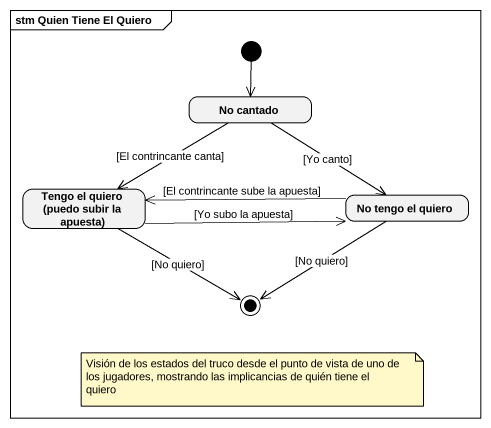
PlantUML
@startuml
mainframe stm Quien Tiene El Quiero
hide empty description
state "No cantado" as No_cantado
state "Tengo el quiero (puedo subir la apuesta)" as Tengo_el_quiero_puedo_subir
state "No tengo el quiero" as No_tengo_el_quiero
[*] --> No_cantado
No_cantado -left-> Tengo_el_quiero_puedo_subir : [El contrincante canta]
No_cantado --> No_tengo_el_quiero : [Yo canto]
Tengo_el_quiero_puedo_subir -right-> No_tengo_el_quiero : [Yo subo la apuesta]
No_tengo_el_quiero -left-> Tengo_el_quiero_puedo_subir : [El contrincante sube la apuesta]
Tengo_el_quiero_puedo_subir -right-> [*] : [No quiero]
No_tengo_el_quiero --> [*] : [No quiero]
note as N1
  Visión de los estados del truco desde el punto de vista de uno de los jugadores, mostrando las implicancias de quién tiene el quiero
end note
@enduml
